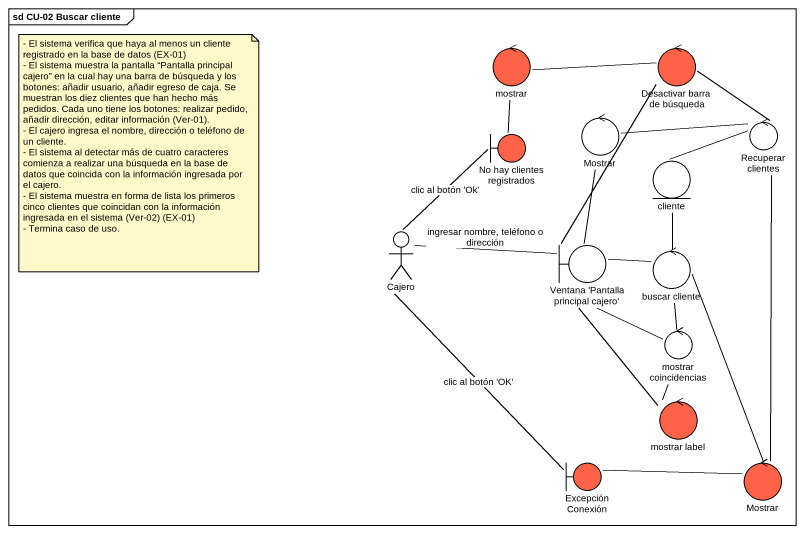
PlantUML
@startuml
mainframe sd CU-02 Buscar cliente
control mostrar #FF6347
control "Desactivar barra de búsqueda" as Desactivar_barra_de_búsqueda #FF6347
boundary "No hay clientes registrados" as No_hay_clientes_registrados #FF6347
control Mostrar
control "Recuperar clientes" as Recuperar_clientes
entity cliente
actor Cajero
boundary "Ventana 'Pantalla principal cajero'" as Ventana_Pantalla_principal
control "buscar cliente" as buscar_cliente
control "mostrar coincidencias" as mostrar_coincidencias
control "mostrar label" as mostrar_label #FF6347
boundary "Excepción Conexión" as Excepción_Conexión #FF6347
control "Mostrar" as Mostrar_2 #FF6347
mostrar -- No_hay_clientes_registrados
Desactivar_barra_de_búsqueda -left- mostrar
Desactivar_barra_de_búsqueda -- Ventana_Pantalla_principal
Mostrar -- Ventana_Pantalla_principal
Recuperar_clientes -up- Desactivar_barra_de_búsqueda
Recuperar_clientes -left- Mostrar
Recuperar_clientes -left- cliente
Recuperar_clientes -- Mostrar_2
Cajero -up- No_hay_clientes_registrados : clic al botón 'Ok'
Cajero -right- Ventana_Pantalla_principal : ingresar nombre, teléfono o dirección
Cajero -- Excepción_Conexión : clic al botón 'OK'
Ventana_Pantalla_principal -right- buscar_cliente
buscar_cliente -up- cliente
buscar_cliente -- mostrar_coincidencias
buscar_cliente -- Mostrar_2
mostrar_coincidencias -up- Ventana_Pantalla_principal
mostrar_coincidencias -- mostrar_label
mostrar_label -up- Ventana_Pantalla_principal
Mostrar_2 -left- Excepción_Conexión
note as N1
  - El sistema verifica que haya al menos un cliente registrado en la base de datos (EX-01)
  - El sistema muestra la pantalla “Pantalla principal cajero” en la cual hay una barra de búsqueda y los botones: añadir usuario, añadir egreso de caja. Se muestran los diez clientes que han hecho más pedidos. Cada uno tiene los botones: realizar pedido, añadir dirección, editar información (Ver-01).
  - El cajero ingresa el nombre, dirección o teléfono de un cliente.
  - El sistema al detectar más de cuatro caracteres comienza a realizar una búsqueda en la base de datos que coincida con la información ingresada por el cajero.
  - El sistema muestra en forma de lista los primeros cinco clientes que coincidan con la información ingresada en el sistema (Ver-02) (EX-01)
  - Termina caso de uso.
end note
@enduml
